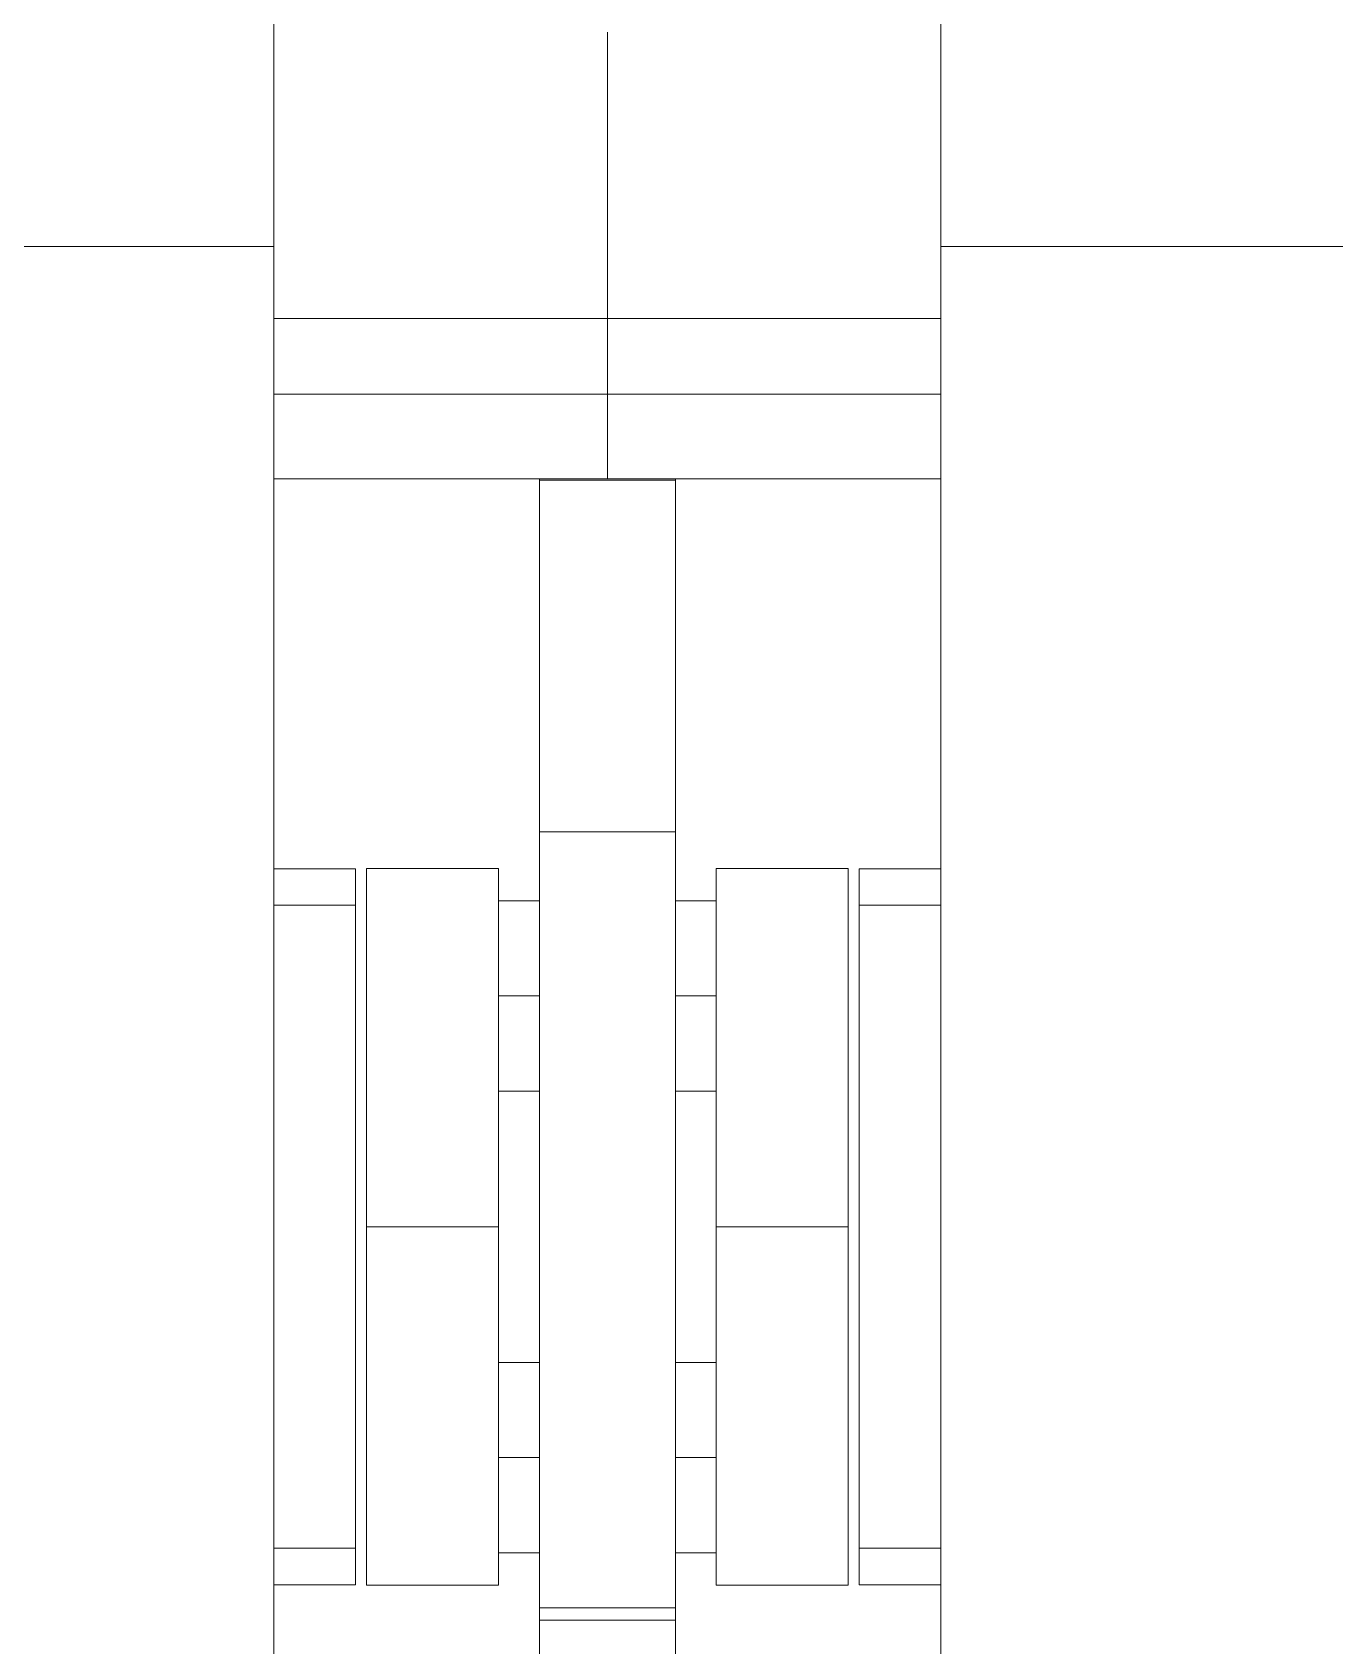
# Model space of a CAD drawing. Header units: millimetres. Extents: x -46169 to 237885, y -84465 to 18123.
# Drawn here: x 223648.2 to 223743.9, y -80606.1 to -80487.6 of the extents above; entities that cross this region are included whole.
import ezdxf

# ---------------------------------------------------------------- set-up
doc = ezdxf.new("R2010")
doc.units = ezdxf.units.MM
doc.header["$MEASUREMENT"] = 0
doc.linetypes.add('Wipeout_Contour', pattern=[1000, 0, -1000])
doc.layers.add('New_A-20-M_Floor_Slab', color=7, linetype='Continuous')
doc.layers.add('New_A-35-M_FFE_Fixed', color=7, linetype='Continuous')
doc.layers.add('New_A-35-M_FFE_Fixed_Pen_No__1', color=7, linetype='Continuous', lineweight=13)

# ---------------------------------------------------------------- blocks, each defined once
blk = doc.blocks.new('Section Elem_269_4', base_point=(208268.76, -84332.61))
at = {"color": 254, "linetype": 'Wipeout_Contour', "lineweight": 0, "ltscale": 3803939.449919388}
blk.add_wipeout([(223665.94, -80601.62), (223665.94, -80615.11), (223685.44, -80615.11), (223685.44, -80599.29), (223682.44, -80599.29), (223682.44, -80601.65), (223672.75, -80601.65), (223672.75, -80549.01), (223682.44, -80549.01), (223682.44, -80551.38), (223685.44, -80551.38), (223685.44, -80520.4), (223665.94, -80520.4), (223665.94, -80549.04), (223671.94, -80549.04), (223671.94, -80601.62)], dxfattribs=at).dxf.layer = 'New_A-20-M_Floor_Slab'
at = {"color": 254, "linetype": 'Wipeout_Contour', "lineweight": 0, "ltscale": 3804359.195875822}
blk.add_wipeout([(223695.44, -80520.4), (223695.44, -80551.38), (223698.44, -80551.38), (223698.44, -80549.01), (223708.12, -80549.01), (223708.12, -80601.65), (223698.44, -80601.65), (223698.44, -80599.29), (223695.44, -80599.29), (223695.44, -80615.11), (223714.94, -80615.11), (223714.94, -80601.62), (223708.94, -80601.62), (223708.94, -80549.04), (223714.94, -80549.04), (223714.94, -80520.4)], dxfattribs=at).dxf.layer = 'New_A-20-M_Floor_Slab'
at = {"color": 254, "linetype": 'Wipeout_Contour', "lineweight": 0, "ltscale": 951015.348554}
blk.add_wipeout([(223682.44, -80565.38), (223682.44, -80585.29), (223685.44, -80585.29), (223685.44, -80565.38)], dxfattribs=at).dxf.layer = 'New_A-20-M_Floor_Slab'
at = {"color": 254, "linetype": 'Wipeout_Contour', "lineweight": 0, "ltscale": 951064.271502}
blk.add_wipeout([(223695.44, -80565.38), (223695.44, -80585.29), (223698.44, -80585.29), (223698.44, -80565.38)], dxfattribs=at).dxf.layer = 'New_A-20-M_Floor_Slab'
blk = doc.blocks.new('Section Elem_283_4', base_point=(208268.76, -84332.61))
at = {"color": 254, "linetype": 'Wipeout_Contour', "lineweight": 0, "ltscale": 1424755.45269347}
blk.add_wipeout([(223665.94, -80346.96), (223164.94, -80346.96), (223164.94, -80503.33), (223194.94, -80503.33), (223635.94, -80503.33), (223665.94, -80503.33)], dxfattribs=at).dxf.layer = 'New_A-35-M_FFE_Fixed'
at = {"color": 254, "linetype": 'Wipeout_Contour', "lineweight": 0, "ltscale": 950969.014057}
blk.add_wipeout([(223685.44, -80525.7), (223695.44, -80525.7), (223695.44, -80520.48), (223685.44, -80520.48)], dxfattribs=at).dxf.layer = 'New_A-35-M_FFE_Fixed'
at = {"color": 254, "linetype": 'Wipeout_Contour', "lineweight": 0, "ltscale": 951006.62828}
blk.add_wipeout([(223685.44, -80553.51), (223695.44, -80553.51), (223695.44, -80548.19), (223685.44, -80548.19)], dxfattribs=at).dxf.layer = 'New_A-35-M_FFE_Fixed'
at = {"color": 254, "linetype": 'Wipeout_Contour', "lineweight": 0, "ltscale": 950925.426217}
blk.add_wipeout([(223665.94, -80551.72), (223671.94, -80551.72), (223671.94, -80549.56), (223665.94, -80549.56)], dxfattribs=at).dxf.layer = 'New_A-35-M_FFE_Fixed'
at = {"color": 254, "linetype": 'Wipeout_Contour', "lineweight": 0, "ltscale": 950957.158409}
blk.add_wipeout([(223672.75, -80551.02), (223682.44, -80551.02), (223682.44, -80549.01), (223672.75, -80549.01)], dxfattribs=at).dxf.layer = 'New_A-35-M_FFE_Fixed'
at = {"color": 254, "linetype": 'Wipeout_Contour', "lineweight": 0, "ltscale": 950984.649007}
blk.add_wipeout([(223682.44, -80565.26), (223672.75, -80565.26), (223672.75, -80575.33), (223682.44, -80575.33)], dxfattribs=at).dxf.layer = 'New_A-35-M_FFE_Fixed'
at = {"color": 254, "linetype": 'Wipeout_Contour', "lineweight": 0, "ltscale": 951066.647784}
blk.add_wipeout([(223685.44, -80591.39), (223685.44, -80598.86), (223695.44, -80598.86), (223695.44, -80591.39)], dxfattribs=at).dxf.layer = 'New_A-35-M_FFE_Fixed'
at = {"color": 254, "linetype": 'Wipeout_Contour', "lineweight": 0, "ltscale": 951025.802566}
blk.add_wipeout([(223682.44, -80599.65), (223672.75, -80599.65), (223672.75, -80601.65), (223682.44, -80601.65)], dxfattribs=at).dxf.layer = 'New_A-35-M_FFE_Fixed'
at = {"color": 254, "linetype": 'Wipeout_Contour', "lineweight": 0, "ltscale": 950994.193348}
blk.add_wipeout([(223671.94, -80601.11), (223665.94, -80601.11), (223665.94, -80601.62), (223671.94, -80601.62)], dxfattribs=at).dxf.layer = 'New_A-35-M_FFE_Fixed'
at = {"color": 254, "linetype": 'Wipeout_Contour', "lineweight": 0, "ltscale": 951078.375869}
blk.add_wipeout([(223685.44, -80604.23), (223695.44, -80604.23), (223695.44, -80603.32), (223685.44, -80603.32)], dxfattribs=at).dxf.layer = 'New_A-35-M_FFE_Fixed'
at = {"layer": 'New_A-35-M_FFE_Fixed_Pen_No__1', "linetype": 'Continuous'}
for p, q in [((223672.75, -80549.01), (223682.44, -80549.01)), ((223672.75, -80601.65), (223682.44, -80601.65))]:
    blk.add_line(p, q, dxfattribs=at)
at = {"color": 254, "linetype": 'Wipeout_Contour', "lineweight": 0, "ltscale": 950879.57977}
blk.add_wipeout([(223690.44, -80487.59), (223665.94, -80487.59), (223665.94, -80494.61), (223690.44, -80494.61)], dxfattribs=at).dxf.layer = 'New_A-35-M_FFE_Fixed'
at = {"color": 254, "linetype": 'Wipeout_Contour', "lineweight": 0, "ltscale": 1188706.595490996}
blk.add_wipeout([(223690.44, -80520.4), (223685.44, -80520.4), (223685.44, -80520.48), (223695.44, -80520.48), (223695.44, -80520.4)], dxfattribs=at).dxf.layer = 'New_A-35-M_FFE_Fixed'
at = {"color": 254, "linetype": 'Wipeout_Contour', "lineweight": 0, "ltscale": 950975.888994}
blk.add_wipeout([(223685.44, -80525.7), (223685.44, -80530.63), (223695.44, -80530.63), (223695.44, -80525.7)], dxfattribs=at).dxf.layer = 'New_A-35-M_FFE_Fixed'
at = {"color": 254, "linetype": 'Wipeout_Contour', "lineweight": 0, "ltscale": 950923.614096}
blk.add_wipeout([(223665.94, -80549.56), (223671.94, -80549.56), (223671.94, -80549.04), (223665.94, -80549.04)], dxfattribs=at).dxf.layer = 'New_A-35-M_FFE_Fixed'
at = {"color": 254, "linetype": 'Wipeout_Contour', "lineweight": 0, "ltscale": 950962.382349}
blk.add_wipeout([(223682.44, -80551.02), (223672.75, -80551.02), (223672.75, -80556.72), (223682.44, -80556.72)], dxfattribs=at).dxf.layer = 'New_A-35-M_FFE_Fixed'
at = {"color": 254, "linetype": 'Wipeout_Contour', "lineweight": 0, "ltscale": 951015.740942}
blk.add_wipeout([(223685.44, -80553.51), (223685.44, -80561.63), (223695.44, -80561.63), (223695.44, -80553.51)], dxfattribs=at).dxf.layer = 'New_A-35-M_FFE_Fixed'
at = {"color": 254, "linetype": 'Wipeout_Contour', "lineweight": 0, "ltscale": 951020.576055}
blk.add_wipeout([(223682.44, -80593.94), (223672.75, -80593.94), (223672.75, -80599.65), (223682.44, -80599.65)], dxfattribs=at).dxf.layer = 'New_A-35-M_FFE_Fixed'
at = {"color": 254, "linetype": 'Wipeout_Contour', "lineweight": 0, "ltscale": 950992.380235}
blk.add_wipeout([(223665.94, -80598.94), (223665.94, -80601.11), (223671.94, -80601.11), (223671.94, -80598.94)], dxfattribs=at).dxf.layer = 'New_A-35-M_FFE_Fixed'
at = {"color": 254, "linetype": 'Wipeout_Contour', "lineweight": 0, "ltscale": 951077.563462}
blk.add_wipeout([(223695.44, -80603.32), (223695.44, -80603.03), (223685.44, -80603.03), (223685.44, -80603.32)], dxfattribs=at).dxf.layer = 'New_A-35-M_FFE_Fixed'
at = {"color": 254, "linetype": 'Wipeout_Contour', "lineweight": 0, "ltscale": 951080.410599}
blk.add_wipeout([(223685.44, -80604.45), (223685.44, -80606.1), (223695.44, -80606.1), (223695.44, -80604.45)], dxfattribs=at).dxf.layer = 'New_A-35-M_FFE_Fixed'
at = {"layer": 'New_A-35-M_FFE_Fixed_Pen_No__1', "linetype": 'Continuous'}
for p, q in [((223671.94, -80549.56), (223671.94, -80549.04)), ((223672.75, -80551.02), (223672.75, -80549.01)), ((223672.75, -80601.65), (223672.75, -80599.65)), ((223671.94, -80601.62), (223671.94, -80601.11))]:
    blk.add_line(p, q, dxfattribs=at)
at = {"color": 254, "linetype": 'Wipeout_Contour', "lineweight": 0, "ltscale": 950889.083919}
blk.add_wipeout([(223690.44, -80494.61), (223665.94, -80494.61), (223665.94, -80501.63), (223690.44, -80501.63)], dxfattribs=at).dxf.layer = 'New_A-35-M_FFE_Fixed'
at = {"color": 254, "linetype": 'Wipeout_Contour', "lineweight": 0, "ltscale": 950982.251849}
blk.add_wipeout([(223685.44, -80535.1), (223695.44, -80535.1), (223695.44, -80530.63), (223685.44, -80530.63)], dxfattribs=at).dxf.layer = 'New_A-35-M_FFE_Fixed'
at = {"color": 254, "linetype": 'Wipeout_Contour', "lineweight": 0, "ltscale": 950958.902889}
blk.add_wipeout([(223671.94, -80551.72), (223665.94, -80551.72), (223665.94, -80598.94), (223671.94, -80598.94)], dxfattribs=at).dxf.layer = 'New_A-35-M_FFE_Fixed'
at = {"color": 254, "linetype": 'Wipeout_Contour', "lineweight": 0, "ltscale": 950983.238534}
blk.add_wipeout([(223682.44, -80551.38), (223682.44, -80551.91), (223685.44, -80551.91), (223685.44, -80551.38)], dxfattribs=at).dxf.layer = 'New_A-35-M_FFE_Fixed'
at = {"color": 254, "linetype": 'Wipeout_Contour', "lineweight": 0, "ltscale": 950972.035485}
blk.add_wipeout([(223672.75, -80556.72), (223672.75, -80565.26), (223682.44, -80565.26), (223682.44, -80556.72)], dxfattribs=at).dxf.layer = 'New_A-35-M_FFE_Fixed'
at = {"color": 254, "linetype": 'Wipeout_Contour', "lineweight": 0, "ltscale": 951027.93364}
blk.add_wipeout([(223685.44, -80571.51), (223695.44, -80571.51), (223695.44, -80561.63), (223685.44, -80561.63)], dxfattribs=at).dxf.layer = 'New_A-35-M_FFE_Fixed'
at = {"color": 254, "linetype": 'Wipeout_Contour', "lineweight": 0, "ltscale": 951010.919276}
blk.add_wipeout([(223672.75, -80585.4), (223672.75, -80593.94), (223682.44, -80593.94), (223682.44, -80585.4)], dxfattribs=at).dxf.layer = 'New_A-35-M_FFE_Fixed'
at = {"color": 254, "linetype": 'Wipeout_Contour', "lineweight": 0, "ltscale": 951047.465303}
blk.add_wipeout([(223682.44, -80598.75), (223682.44, -80599.29), (223685.44, -80599.29), (223685.44, -80598.75)], dxfattribs=at).dxf.layer = 'New_A-35-M_FFE_Fixed'
at = {"layer": 'New_A-35-M_FFE_Fixed_Pen_No__1', "linetype": 'Continuous'}
for p, q in [((223671.94, -80551.72), (223671.94, -80549.56)), ((223682.44, -80551.02), (223682.44, -80549.01)), ((223672.75, -80556.72), (223672.75, -80551.02)), ((223671.94, -80598.94), (223671.94, -80551.72)), ((223672.75, -80565.26), (223672.75, -80556.72)), ((223672.75, -80599.65), (223672.75, -80593.94)), ((223671.94, -80601.11), (223671.94, -80598.94)), ((223682.44, -80601.65), (223682.44, -80599.65))]:
    blk.add_line(p, q, dxfattribs=at)
at = {"color": 254, "linetype": 'Wipeout_Contour', "lineweight": 0, "ltscale": 950891.199394}
blk.add_wipeout([(223665.94, -80503.33), (223635.94, -80503.33), (223635.94, -80647.33), (223665.94, -80647.33)], dxfattribs=at).dxf.layer = 'New_A-35-M_FFE_Fixed'
at = {"color": 254, "linetype": 'Wipeout_Contour', "lineweight": 0, "ltscale": 950987.899174}
blk.add_wipeout([(223685.44, -80535.1), (223685.44, -80538.96), (223695.44, -80538.96), (223695.44, -80535.1)], dxfattribs=at).dxf.layer = 'New_A-35-M_FFE_Fixed'
at = {"color": 254, "linetype": 'Wipeout_Contour', "lineweight": 0, "ltscale": 950984.627856}
blk.add_wipeout([(223682.44, -80553.43), (223685.44, -80553.43), (223685.44, -80551.91), (223682.44, -80551.91)], dxfattribs=at).dxf.layer = 'New_A-35-M_FFE_Fixed'
at = {"color": 254, "linetype": 'Wipeout_Contour', "lineweight": 0, "ltscale": 1188743.176317013}
blk.add_wipeout([(223682.44, -80561.05), (223685.44, -80561.05), (223685.44, -80558.66), (223685.44, -80558.38), (223682.44, -80558.38)], dxfattribs=at).dxf.layer = 'New_A-35-M_FFE_Fixed'
at = {"color": 254, "linetype": 'Wipeout_Contour', "lineweight": 0, "ltscale": 951001.491335}
blk.add_wipeout([(223682.44, -80564.84), (223682.44, -80565.38), (223685.44, -80565.38), (223685.44, -80564.84)], dxfattribs=at).dxf.layer = 'New_A-35-M_FFE_Fixed'
at = {"color": 254, "linetype": 'Wipeout_Contour', "lineweight": 0, "ltscale": 951041.647018}
blk.add_wipeout([(223685.44, -80581.87), (223695.44, -80581.87), (223695.44, -80571.51), (223685.44, -80571.51)], dxfattribs=at).dxf.layer = 'New_A-35-M_FFE_Fixed'
at = {"color": 254, "linetype": 'Wipeout_Contour', "lineweight": 0, "ltscale": 950998.303178}
blk.add_wipeout([(223682.44, -80575.33), (223672.75, -80575.33), (223672.75, -80585.4), (223682.44, -80585.4)], dxfattribs=at).dxf.layer = 'New_A-35-M_FFE_Fixed'
at = {"color": 254, "linetype": 'Wipeout_Contour', "lineweight": 0, "ltscale": 1188800.547500243}
blk.add_wipeout([(223685.44, -80592.29), (223682.44, -80592.29), (223682.44, -80594.97), (223685.44, -80594.97), (223685.44, -80592.38)], dxfattribs=at).dxf.layer = 'New_A-35-M_FFE_Fixed'
at = {"color": 254, "linetype": 'Wipeout_Contour', "lineweight": 0, "ltscale": 951046.075284}
blk.add_wipeout([(223682.44, -80597.24), (223682.44, -80598.75), (223685.44, -80598.75), (223685.44, -80597.24)], dxfattribs=at).dxf.layer = 'New_A-35-M_FFE_Fixed'
at = {"layer": 'New_A-35-M_FFE_Fixed_Pen_No__1', "linetype": 'Continuous'}
for p, q in [((223665.94, -80549.04), (223671.94, -80549.04)), ((223665.94, -80551.72), (223671.94, -80551.72)), ((223682.44, -80551.38), (223685.44, -80551.38)), ((223672.75, -80575.33), (223672.75, -80565.26)), ((223672.75, -80575.33), (223682.44, -80575.33)), ((223672.75, -80585.4), (223672.75, -80575.33)), ((223672.75, -80593.94), (223672.75, -80585.4)), ((223665.94, -80598.94), (223671.94, -80598.94)), ((223682.44, -80599.29), (223685.44, -80599.29)), ((223665.94, -80601.62), (223671.94, -80601.62))]:
    blk.add_line(p, q, dxfattribs=at)
at = {"color": 254, "linetype": 'Wipeout_Contour', "lineweight": 0, "ltscale": 1188611.458274877}
blk.add_wipeout([(223665.94, -80508.61), (223690.44, -80508.61), (223690.44, -80501.63), (223665.94, -80501.63), (223665.94, -80503.33)], dxfattribs=at).dxf.layer = 'New_A-35-M_FFE_Fixed'
at = {"color": 254, "linetype": 'Wipeout_Contour', "lineweight": 0, "ltscale": 950906.521975}
blk.add_wipeout([(223665.94, -80511.45), (223690.44, -80511.45), (223690.44, -80510.54), (223665.94, -80510.54)], dxfattribs=at).dxf.layer = 'New_A-35-M_FFE_Fixed'
at = {"color": 254, "linetype": 'Wipeout_Contour', "lineweight": 0, "ltscale": 950915.050996}
blk.add_wipeout([(223690.44, -80514.18), (223665.94, -80514.18), (223665.94, -80520.4), (223690.44, -80520.4)], dxfattribs=at).dxf.layer = 'New_A-35-M_FFE_Fixed'
at = {"color": 254, "linetype": 'Wipeout_Contour', "lineweight": 0, "ltscale": 950992.650371}
blk.add_wipeout([(223695.44, -80538.96), (223685.44, -80538.96), (223685.44, -80542.11), (223695.44, -80542.11)], dxfattribs=at).dxf.layer = 'New_A-35-M_FFE_Fixed'
at = {"color": 254, "linetype": 'Wipeout_Contour', "lineweight": 0, "ltscale": 1188734.423845714}
blk.add_wipeout([(223682.44, -80555.7), (223685.44, -80555.7), (223685.44, -80553.51), (223685.44, -80553.43), (223682.44, -80553.43)], dxfattribs=at).dxf.layer = 'New_A-35-M_FFE_Fixed'
at = {"color": 254, "linetype": 'Wipeout_Contour', "lineweight": 0, "ltscale": 951000.101834}
blk.add_wipeout([(223682.44, -80563.33), (223682.44, -80564.84), (223685.44, -80564.84), (223685.44, -80563.33)], dxfattribs=at).dxf.layer = 'New_A-35-M_FFE_Fixed'
at = {"color": 254, "linetype": 'Wipeout_Contour', "lineweight": 0, "ltscale": 951055.126728}
blk.add_wipeout([(223695.44, -80591.39), (223695.44, -80581.87), (223685.44, -80581.87), (223685.44, -80591.39)], dxfattribs=at).dxf.layer = 'New_A-35-M_FFE_Fixed'
at = {"color": 254, "linetype": 'Wipeout_Contour', "lineweight": 0, "ltscale": 951043.5069}
blk.add_wipeout([(223682.44, -80594.97), (223682.44, -80597.24), (223685.44, -80597.24), (223685.44, -80594.97)], dxfattribs=at).dxf.layer = 'New_A-35-M_FFE_Fixed'
at = {"layer": 'New_A-35-M_FFE_Fixed_Pen_No__1', "linetype": 'Continuous'}
for p, q in [((223665.94, -80503.33), (223665.94, -80346.96)), ((223635.94, -80503.33), (223665.94, -80503.33)), ((223665.94, -80520.4), (223690.44, -80520.4)), ((223682.44, -80575.33), (223682.44, -80565.26)), ((223682.44, -80565.38), (223685.44, -80565.38)), ((223682.44, -80599.65), (223682.44, -80593.94))]:
    blk.add_line(p, q, dxfattribs=at)
at = {"color": 254, "linetype": 'Wipeout_Contour', "lineweight": 0, "ltscale": 950903.954814}
blk.add_wipeout([(223665.94, -80509.58), (223690.44, -80509.58), (223690.44, -80508.61), (223665.94, -80508.61)], dxfattribs=at).dxf.layer = 'New_A-35-M_FFE_Fixed'
at = {"color": 254, "linetype": 'Wipeout_Contour', "lineweight": 0, "ltscale": 950910.682592}
blk.add_wipeout([(223665.94, -80514.18), (223690.44, -80514.18), (223690.44, -80513.95), (223665.94, -80513.95)], dxfattribs=at).dxf.layer = 'New_A-35-M_FFE_Fixed'
at = {"color": 254, "linetype": 'Wipeout_Contour', "lineweight": 0, "ltscale": 950995.999502}
blk.add_wipeout([(223695.44, -80543.91), (223695.44, -80542.11), (223685.44, -80542.11), (223685.44, -80543.91)], dxfattribs=at).dxf.layer = 'New_A-35-M_FFE_Fixed'
at = {"color": 254, "linetype": 'Wipeout_Contour', "lineweight": 0, "ltscale": 950990.549272}
blk.add_wipeout([(223682.44, -80555.7), (223682.44, -80558.38), (223685.44, -80558.38), (223685.44, -80555.7)], dxfattribs=at).dxf.layer = 'New_A-35-M_FFE_Fixed'
at = {"color": 254, "linetype": 'Wipeout_Contour', "lineweight": 0, "ltscale": 1188747.587651942}
blk.add_wipeout([(223682.44, -80561.05), (223682.44, -80563.33), (223685.44, -80563.33), (223685.44, -80561.63), (223685.44, -80561.05)], dxfattribs=at).dxf.layer = 'New_A-35-M_FFE_Fixed'
at = {"color": 254, "linetype": 'Wipeout_Contour', "lineweight": 0, "ltscale": 951029.205697}
blk.add_wipeout([(223682.44, -80585.29), (223682.44, -80585.82), (223685.44, -80585.82), (223685.44, -80585.29)], dxfattribs=at).dxf.layer = 'New_A-35-M_FFE_Fixed'
at = {"layer": 'New_A-35-M_FFE_Fixed_Pen_No__1', "linetype": 'Continuous'}
for p, q in [((223665.94, -80508.61), (223690.44, -80508.61)), ((223682.44, -80556.72), (223682.44, -80551.02)), ((223682.44, -80565.26), (223682.44, -80556.72)), ((223682.44, -80558.38), (223685.44, -80558.38))]:
    blk.add_line(p, q, dxfattribs=at)
at = {"color": 254, "linetype": 'Wipeout_Contour', "lineweight": 0, "ltscale": 950905.259698}
blk.add_wipeout([(223665.94, -80510.54), (223690.44, -80510.54), (223690.44, -80509.58), (223665.94, -80509.58)], dxfattribs=at).dxf.layer = 'New_A-35-M_FFE_Fixed'
at = {"color": 254, "linetype": 'Wipeout_Contour', "lineweight": 0, "ltscale": 950909.596362}
blk.add_wipeout([(223665.94, -80513.55), (223690.44, -80513.55), (223690.44, -80512.98), (223665.94, -80512.98)], dxfattribs=at).dxf.layer = 'New_A-35-M_FFE_Fixed'
at = {"color": 254, "linetype": 'Wipeout_Contour', "lineweight": 0, "ltscale": 950998.890063}
blk.add_wipeout([(223685.44, -80545.85), (223695.44, -80545.85), (223695.44, -80544.43), (223685.44, -80544.43)], dxfattribs=at).dxf.layer = 'New_A-35-M_FFE_Fixed'
at = {"color": 254, "linetype": 'Wipeout_Contour', "lineweight": 0, "ltscale": 951030.595537}
blk.add_wipeout([(223682.44, -80587.34), (223685.44, -80587.34), (223685.44, -80585.82), (223682.44, -80585.82)], dxfattribs=at).dxf.layer = 'New_A-35-M_FFE_Fixed'
at = {"layer": 'New_A-35-M_FFE_Fixed_Pen_No__1', "linetype": 'Continuous'}
for p, q in [((223682.44, -80585.4), (223682.44, -80575.33)), ((223682.44, -80585.29), (223685.44, -80585.29))]:
    blk.add_line(p, q, dxfattribs=at)
at = {"color": 254, "linetype": 'Wipeout_Contour', "lineweight": 0, "ltscale": 950908.731921}
blk.add_wipeout([(223665.94, -80512.98), (223690.44, -80512.98), (223690.44, -80512.27), (223665.94, -80512.27)], dxfattribs=at).dxf.layer = 'New_A-35-M_FFE_Fixed'
at = {"color": 254, "linetype": 'Wipeout_Contour', "lineweight": 0, "ltscale": 951000.178968}
blk.add_wipeout([(223685.44, -80545.85), (223685.44, -80546.33), (223695.44, -80546.33), (223695.44, -80545.85)], dxfattribs=at).dxf.layer = 'New_A-35-M_FFE_Fixed'
at = {"color": 254, "linetype": 'Wipeout_Contour', "lineweight": 0, "ltscale": 951033.163664}
blk.add_wipeout([(223682.44, -80589.61), (223685.44, -80589.61), (223685.44, -80587.34), (223682.44, -80587.34)], dxfattribs=at).dxf.layer = 'New_A-35-M_FFE_Fixed'
at = {"color": 254, "linetype": 'Wipeout_Contour', "lineweight": 0, "ltscale": 950907.694099}
blk.add_wipeout([(223665.94, -80512.27), (223690.44, -80512.27), (223690.44, -80511.45), (223665.94, -80511.45)], dxfattribs=at).dxf.layer = 'New_A-35-M_FFE_Fixed'
at = {"color": 254, "linetype": 'Wipeout_Contour', "lineweight": 0, "ltscale": 950910.254854}
blk.add_wipeout([(223665.94, -80513.95), (223690.44, -80513.95), (223690.44, -80513.55), (223665.94, -80513.55)], dxfattribs=at).dxf.layer = 'New_A-35-M_FFE_Fixed'
at = {"color": 254, "linetype": 'Wipeout_Contour', "lineweight": 0, "ltscale": 951000.65489}
blk.add_wipeout([(223695.44, -80546.55), (223695.44, -80546.33), (223685.44, -80546.33), (223685.44, -80546.55)], dxfattribs=at).dxf.layer = 'New_A-35-M_FFE_Fixed'
at = {"color": 254, "linetype": 'Wipeout_Contour', "lineweight": 0, "ltscale": 1188796.796941396}
blk.add_wipeout([(223685.44, -80589.61), (223682.44, -80589.61), (223682.44, -80592.29), (223685.44, -80592.29), (223685.44, -80591.39)], dxfattribs=at).dxf.layer = 'New_A-35-M_FFE_Fixed'
at = {"layer": 'New_A-35-M_FFE_Fixed_Pen_No__1', "linetype": 'Continuous'}
for p, q in [((223665.94, -80647.33), (223665.94, -80503.33)), ((223665.94, -80514.18), (223690.44, -80514.18)), ((223682.44, -80593.94), (223682.44, -80585.4)), ((223682.44, -80592.29), (223685.44, -80592.29))]:
    blk.add_line(p, q, dxfattribs=at)
blk = doc.blocks.new('Section Elem_285_4', base_point=(208268.76, -84332.61))
at = {"layer": 'New_A-35-M_FFE_Fixed_Pen_No__1', "linetype": 'Continuous'}
for p, q in [((223685.44, -80520.48), (223685.44, -80520.4)), ((223685.44, -80525.7), (223685.44, -80520.48)), ((223685.44, -80530.63), (223685.44, -80525.7)), ((223695.44, -80530.63), (223695.44, -80525.7)), ((223685.44, -80535.1), (223685.44, -80530.63)), ((223695.44, -80535.1), (223695.44, -80530.63)), ((223685.44, -80538.96), (223685.44, -80535.1)), ((223695.44, -80538.96), (223695.44, -80535.1)), ((223685.44, -80542.11), (223685.44, -80538.96)), ((223695.44, -80542.11), (223695.44, -80538.96)), ((223685.44, -80561.63), (223685.44, -80553.51)), ((223685.44, -80571.51), (223685.44, -80561.63)), ((223685.44, -80581.87), (223685.44, -80571.51)), ((223695.44, -80581.87), (223695.44, -80571.51)), ((223685.44, -80591.39), (223685.44, -80581.87)), ((223685.44, -80607.94), (223685.44, -80606.1)), ((223695.44, -80607.94), (223695.44, -80606.1))]:
    blk.add_line(p, q, dxfattribs=at)
at = {"color": 254, "linetype": 'Wipeout_Contour', "lineweight": 0, "ltscale": 951871.694022}
blk.add_wipeout([(223714.94, -80346.96), (223714.94, -80503.33), (224215.94, -80503.33), (224215.94, -80346.96)], dxfattribs=at).dxf.layer = 'New_A-35-M_FFE_Fixed'
at = {"color": 254, "linetype": 'Wipeout_Contour', "lineweight": 0, "ltscale": 950997.572241}
blk.add_wipeout([(223695.44, -80544.43), (223695.44, -80543.91), (223685.44, -80543.91), (223685.44, -80544.43)], dxfattribs=at).dxf.layer = 'New_A-35-M_FFE_Fixed'
at = {"color": 254, "linetype": 'Wipeout_Contour', "lineweight": 0, "ltscale": 951001.912171}
blk.add_wipeout([(223685.44, -80546.55), (223685.44, -80548.19), (223695.44, -80548.19), (223695.44, -80546.55)], dxfattribs=at).dxf.layer = 'New_A-35-M_FFE_Fixed'
at = {"color": 254, "linetype": 'Wipeout_Contour', "lineweight": 0, "ltscale": 951053.829391}
blk.add_wipeout([(223698.44, -80549.01), (223698.44, -80551.02), (223708.12, -80551.02), (223708.12, -80549.01)], dxfattribs=at).dxf.layer = 'New_A-35-M_FFE_Fixed'
at = {"color": 254, "linetype": 'Wipeout_Contour', "lineweight": 0, "ltscale": 951087.254003}
blk.add_wipeout([(223708.94, -80549.56), (223708.94, -80551.72), (223714.94, -80551.72), (223714.94, -80549.56)], dxfattribs=at).dxf.layer = 'New_A-35-M_FFE_Fixed'
at = {"color": 254, "linetype": 'Wipeout_Contour', "lineweight": 0, "ltscale": 951081.317194}
blk.add_wipeout([(223698.44, -80565.26), (223698.44, -80575.33), (223708.12, -80575.33), (223708.12, -80565.26)], dxfattribs=at).dxf.layer = 'New_A-35-M_FFE_Fixed'
at = {"color": 254, "linetype": 'Wipeout_Contour', "lineweight": 0, "ltscale": 951074.54032}
blk.add_wipeout([(223695.44, -80603.03), (223695.44, -80598.86), (223685.44, -80598.86), (223685.44, -80603.03)], dxfattribs=at).dxf.layer = 'New_A-35-M_FFE_Fixed'
at = {"color": 254, "linetype": 'Wipeout_Contour', "lineweight": 0, "ltscale": 951122.466571}
blk.add_wipeout([(223708.12, -80599.65), (223698.44, -80599.65), (223698.44, -80601.65), (223708.12, -80601.65)], dxfattribs=at).dxf.layer = 'New_A-35-M_FFE_Fixed'
at = {"color": 254, "linetype": 'Wipeout_Contour', "lineweight": 0, "ltscale": 951156.009433}
blk.add_wipeout([(223714.94, -80601.11), (223708.94, -80601.11), (223708.94, -80601.62), (223714.94, -80601.62)], dxfattribs=at).dxf.layer = 'New_A-35-M_FFE_Fixed'
at = {"color": 254, "linetype": 'Wipeout_Contour', "lineweight": 0, "ltscale": 951079.141438}
blk.add_wipeout([(223695.44, -80604.45), (223695.44, -80604.23), (223685.44, -80604.23), (223685.44, -80604.45)], dxfattribs=at).dxf.layer = 'New_A-35-M_FFE_Fixed'
at = {"layer": 'New_A-35-M_FFE_Fixed_Pen_No__1', "linetype": 'Continuous'}
for p, q in [((223685.44, -80544.43), (223685.44, -80542.11)), ((223695.44, -80544.43), (223695.44, -80542.11)), ((223685.44, -80545.85), (223685.44, -80544.43)), ((223695.44, -80545.85), (223695.44, -80544.43)), ((223685.44, -80546.33), (223685.44, -80545.85)), ((223695.44, -80546.33), (223685.44, -80546.33)), ((223685.44, -80548.19), (223685.44, -80546.33)), ((223695.44, -80546.33), (223695.44, -80545.85)), ((223695.44, -80548.19), (223695.44, -80546.33)), ((223685.44, -80553.51), (223685.44, -80548.19)), ((223708.12, -80549.01), (223698.44, -80549.01)), ((223685.44, -80598.86), (223685.44, -80591.39)), ((223685.44, -80603.32), (223685.44, -80598.86)), ((223708.12, -80601.65), (223698.44, -80601.65)), ((223695.44, -80603.32), (223685.44, -80603.32)), ((223685.44, -80604.23), (223685.44, -80603.32)), ((223695.44, -80604.23), (223695.44, -80603.32)), ((223695.44, -80604.23), (223685.44, -80604.23)), ((223685.44, -80606.1), (223685.44, -80604.23)), ((223695.44, -80606.1), (223695.44, -80604.23))]:
    blk.add_line(p, q, dxfattribs=at)
at = {"color": 254, "linetype": 'Wipeout_Contour', "lineweight": 0, "ltscale": 950971.791894}
blk.add_wipeout([(223714.94, -80487.59), (223690.44, -80487.59), (223690.44, -80494.61), (223714.94, -80494.61)], dxfattribs=at).dxf.layer = 'New_A-35-M_FFE_Fixed'
at = {"color": 254, "linetype": 'Wipeout_Contour', "lineweight": 0, "ltscale": 951085.44219}
blk.add_wipeout([(223708.94, -80549.56), (223714.94, -80549.56), (223714.94, -80549.04), (223708.94, -80549.04)], dxfattribs=at).dxf.layer = 'New_A-35-M_FFE_Fixed'
at = {"color": 254, "linetype": 'Wipeout_Contour', "lineweight": 0, "ltscale": 951059.052799}
blk.add_wipeout([(223698.44, -80551.02), (223698.44, -80556.72), (223708.12, -80556.72), (223708.12, -80551.02)], dxfattribs=at).dxf.layer = 'New_A-35-M_FFE_Fixed'
at = {"color": 254, "linetype": 'Wipeout_Contour', "lineweight": 0, "ltscale": 951117.240591}
blk.add_wipeout([(223698.44, -80593.94), (223698.44, -80599.65), (223708.12, -80599.65), (223708.12, -80593.94)], dxfattribs=at).dxf.layer = 'New_A-35-M_FFE_Fixed'
at = {"color": 254, "linetype": 'Wipeout_Contour', "lineweight": 0, "ltscale": 951154.196629}
blk.add_wipeout([(223714.94, -80598.94), (223708.94, -80598.94), (223708.94, -80601.11), (223714.94, -80601.11)], dxfattribs=at).dxf.layer = 'New_A-35-M_FFE_Fixed'
at = {"layer": 'New_A-35-M_FFE_Fixed_Pen_No__1', "linetype": 'Continuous'}
for p, q in [((223708.12, -80551.02), (223708.12, -80549.01)), ((223708.94, -80549.56), (223708.94, -80549.04)), ((223708.12, -80601.65), (223708.12, -80599.65)), ((223708.94, -80601.62), (223708.94, -80601.11))]:
    blk.add_line(p, q, dxfattribs=at)
at = {"color": 254, "linetype": 'Wipeout_Contour', "lineweight": 0, "ltscale": 950981.29512}
blk.add_wipeout([(223690.44, -80494.61), (223690.44, -80501.63), (223714.94, -80501.63), (223714.94, -80494.61)], dxfattribs=at).dxf.layer = 'New_A-35-M_FFE_Fixed'
at = {"color": 254, "linetype": 'Wipeout_Contour', "lineweight": 0, "ltscale": 951032.163191}
blk.add_wipeout([(223695.44, -80551.91), (223698.44, -80551.91), (223698.44, -80551.38), (223695.44, -80551.38)], dxfattribs=at).dxf.layer = 'New_A-35-M_FFE_Fixed'
at = {"color": 254, "linetype": 'Wipeout_Contour', "lineweight": 0, "ltscale": 951120.724978}
blk.add_wipeout([(223708.94, -80551.72), (223708.94, -80598.94), (223714.94, -80598.94), (223714.94, -80551.72)], dxfattribs=at).dxf.layer = 'New_A-35-M_FFE_Fixed'
at = {"color": 254, "linetype": 'Wipeout_Contour', "lineweight": 0, "ltscale": 951068.704954}
blk.add_wipeout([(223698.44, -80556.72), (223698.44, -80565.26), (223708.12, -80565.26), (223708.12, -80556.72)], dxfattribs=at).dxf.layer = 'New_A-35-M_FFE_Fixed'
at = {"color": 254, "linetype": 'Wipeout_Contour', "lineweight": 0, "ltscale": 951107.584794}
blk.add_wipeout([(223708.12, -80585.4), (223698.44, -80585.4), (223698.44, -80593.94), (223708.12, -80593.94)], dxfattribs=at).dxf.layer = 'New_A-35-M_FFE_Fixed'
at = {"color": 254, "linetype": 'Wipeout_Contour', "lineweight": 0, "ltscale": 951096.386697}
blk.add_wipeout([(223695.44, -80598.75), (223695.44, -80599.29), (223698.44, -80599.29), (223698.44, -80598.75)], dxfattribs=at).dxf.layer = 'New_A-35-M_FFE_Fixed'
at = {"layer": 'New_A-35-M_FFE_Fixed_Pen_No__1', "linetype": 'Continuous'}
for p, q in [((223690.44, -80494.61), (223690.44, -80487.59)), ((223698.44, -80551.02), (223698.44, -80549.01)), ((223708.94, -80551.72), (223708.94, -80549.56)), ((223708.12, -80556.72), (223708.12, -80551.02)), ((223708.94, -80598.94), (223708.94, -80551.72)), ((223708.12, -80565.26), (223708.12, -80556.72)), ((223708.12, -80599.65), (223708.12, -80593.94)), ((223698.44, -80601.65), (223698.44, -80599.65)), ((223708.94, -80601.11), (223708.94, -80598.94))]:
    blk.add_line(p, q, dxfattribs=at)
at = {"color": 254, "linetype": 'Wipeout_Contour', "lineweight": 0, "ltscale": 951188.500231}
blk.add_wipeout([(223714.94, -80503.33), (223714.94, -80647.33), (223744.94, -80647.33), (223744.94, -80503.33)], dxfattribs=at).dxf.layer = 'New_A-35-M_FFE_Fixed'
at = {"color": 254, "linetype": 'Wipeout_Contour', "lineweight": 0, "ltscale": 951033.552442}
blk.add_wipeout([(223698.44, -80551.91), (223695.44, -80551.91), (223695.44, -80553.43), (223698.44, -80553.43)], dxfattribs=at).dxf.layer = 'New_A-35-M_FFE_Fixed'
at = {"color": 254, "linetype": 'Wipeout_Contour', "lineweight": 0, "ltscale": 951043.104074}
blk.add_wipeout([(223695.44, -80561.05), (223698.44, -80561.05), (223698.44, -80558.38), (223695.44, -80558.38)], dxfattribs=at).dxf.layer = 'New_A-35-M_FFE_Fixed'
at = {"color": 254, "linetype": 'Wipeout_Contour', "lineweight": 0, "ltscale": 1188814.105909453}
blk.add_wipeout([(223695.44, -80565.38), (223698.44, -80565.38), (223698.44, -80565.26), (223698.44, -80564.84), (223695.44, -80564.84)], dxfattribs=at).dxf.layer = 'New_A-35-M_FFE_Fixed'
at = {"color": 254, "linetype": 'Wipeout_Contour', "lineweight": 0, "ltscale": 951094.969978}
blk.add_wipeout([(223698.44, -80575.33), (223698.44, -80585.4), (223708.12, -80585.4), (223708.12, -80575.33)], dxfattribs=at).dxf.layer = 'New_A-35-M_FFE_Fixed'
at = {"color": 254, "linetype": 'Wipeout_Contour', "lineweight": 0, "ltscale": 1188862.428988631}
blk.add_wipeout([(223698.44, -80592.29), (223695.44, -80592.29), (223695.44, -80594.97), (223698.44, -80594.97), (223698.44, -80593.94)], dxfattribs=at).dxf.layer = 'New_A-35-M_FFE_Fixed'
at = {"color": 254, "linetype": 'Wipeout_Contour', "lineweight": 0, "ltscale": 951094.996708}
blk.add_wipeout([(223695.44, -80597.24), (223695.44, -80598.75), (223698.44, -80598.75), (223698.44, -80597.24)], dxfattribs=at).dxf.layer = 'New_A-35-M_FFE_Fixed'
at = {"layer": 'New_A-35-M_FFE_Fixed_Pen_No__1', "linetype": 'Continuous'}
for p, q in [((223714.94, -80549.04), (223708.94, -80549.04)), ((223698.44, -80551.38), (223695.44, -80551.38)), ((223714.94, -80551.72), (223708.94, -80551.72)), ((223708.12, -80575.33), (223708.12, -80565.26)), ((223708.12, -80575.33), (223698.44, -80575.33)), ((223708.12, -80585.4), (223708.12, -80575.33)), ((223708.12, -80593.94), (223708.12, -80585.4)), ((223695.44, -80603.32), (223695.44, -80598.86)), ((223698.44, -80599.29), (223695.44, -80599.29)), ((223714.94, -80598.94), (223708.94, -80598.94)), ((223714.94, -80601.62), (223708.94, -80601.62))]:
    blk.add_line(p, q, dxfattribs=at)
at = {"color": 254, "linetype": 'Wipeout_Contour', "lineweight": 0, "ltscale": 1188748.832854365}
blk.add_wipeout([(223690.44, -80501.63), (223690.44, -80508.61), (223714.94, -80508.61), (223714.94, -80503.33), (223714.94, -80501.63)], dxfattribs=at).dxf.layer = 'New_A-35-M_FFE_Fixed'
at = {"color": 254, "linetype": 'Wipeout_Contour', "lineweight": 0, "ltscale": 950998.731498}
blk.add_wipeout([(223690.44, -80510.54), (223690.44, -80511.45), (223714.94, -80511.45), (223714.94, -80510.54)], dxfattribs=at).dxf.layer = 'New_A-35-M_FFE_Fixed'
at = {"color": 254, "linetype": 'Wipeout_Contour', "lineweight": 0, "ltscale": 951007.259696}
blk.add_wipeout([(223714.94, -80514.18), (223690.44, -80514.18), (223690.44, -80520.4), (223714.94, -80520.4)], dxfattribs=at).dxf.layer = 'New_A-35-M_FFE_Fixed'
at = {"color": 254, "linetype": 'Wipeout_Contour', "lineweight": 0, "ltscale": 951036.119479}
blk.add_wipeout([(223695.44, -80555.7), (223698.44, -80555.7), (223698.44, -80553.43), (223695.44, -80553.43)], dxfattribs=at).dxf.layer = 'New_A-35-M_FFE_Fixed'
at = {"color": 254, "linetype": 'Wipeout_Contour', "lineweight": 0, "ltscale": 1188811.943786079}
blk.add_wipeout([(223695.44, -80563.33), (223695.44, -80564.84), (223698.44, -80564.84), (223698.44, -80563.59), (223698.44, -80563.33)], dxfattribs=at).dxf.layer = 'New_A-35-M_FFE_Fixed'
at = {"color": 254, "linetype": 'Wipeout_Contour', "lineweight": 0, "ltscale": 951078.127989}
blk.add_wipeout([(223695.44, -80585.29), (223695.44, -80585.82), (223698.44, -80585.82), (223698.44, -80585.29)], dxfattribs=at).dxf.layer = 'New_A-35-M_FFE_Fixed'
at = {"color": 254, "linetype": 'Wipeout_Contour', "lineweight": 0, "ltscale": 951092.428457}
blk.add_wipeout([(223698.44, -80594.97), (223695.44, -80594.97), (223695.44, -80597.24), (223698.44, -80597.24)], dxfattribs=at).dxf.layer = 'New_A-35-M_FFE_Fixed'
at = {"layer": 'New_A-35-M_FFE_Fixed_Pen_No__1', "linetype": 'Continuous'}
for p, q in [((223714.94, -80503.33), (223714.94, -80346.96)), ((223690.44, -80501.63), (223690.44, -80494.61)), ((223744.94, -80503.33), (223714.94, -80503.33)), ((223714.94, -80520.4), (223690.44, -80520.4)), ((223695.44, -80520.48), (223695.44, -80520.4)), ((223695.44, -80520.48), (223685.44, -80520.48)), ((223695.44, -80525.7), (223695.44, -80520.48)), ((223695.44, -80553.51), (223695.44, -80548.19)), ((223698.44, -80565.38), (223695.44, -80565.38)), ((223698.44, -80575.33), (223698.44, -80565.26)), ((223698.44, -80599.65), (223698.44, -80593.94))]:
    blk.add_line(p, q, dxfattribs=at)
at = {"color": 254, "linetype": 'Wipeout_Contour', "lineweight": 0, "ltscale": 950996.164575}
blk.add_wipeout([(223690.44, -80509.58), (223714.94, -80509.58), (223714.94, -80508.61), (223690.44, -80508.61)], dxfattribs=at).dxf.layer = 'New_A-35-M_FFE_Fixed'
at = {"color": 254, "linetype": 'Wipeout_Contour', "lineweight": 0, "ltscale": 951002.8917}
blk.add_wipeout([(223690.44, -80513.95), (223690.44, -80514.18), (223714.94, -80514.18), (223714.94, -80513.95)], dxfattribs=at).dxf.layer = 'New_A-35-M_FFE_Fixed'
at = {"color": 254, "linetype": 'Wipeout_Contour', "lineweight": 0, "ltscale": 1188800.135910847}
blk.add_wipeout([(223695.44, -80555.7), (223695.44, -80558.38), (223698.44, -80558.38), (223698.44, -80556.72), (223698.44, -80555.7)], dxfattribs=at).dxf.layer = 'New_A-35-M_FFE_Fixed'
at = {"color": 254, "linetype": 'Wipeout_Contour', "lineweight": 0, "ltscale": 951046.458329}
blk.add_wipeout([(223695.44, -80563.33), (223698.44, -80563.33), (223698.44, -80561.05), (223695.44, -80561.05)], dxfattribs=at).dxf.layer = 'New_A-35-M_FFE_Fixed'
at = {"color": 254, "linetype": 'Wipeout_Contour', "lineweight": 0, "ltscale": 1188850.617222996}
blk.add_wipeout([(223695.44, -80587.34), (223698.44, -80587.34), (223698.44, -80587.08), (223698.44, -80585.82), (223695.44, -80585.82)], dxfattribs=at).dxf.layer = 'New_A-35-M_FFE_Fixed'
at = {"layer": 'New_A-35-M_FFE_Fixed_Pen_No__1', "linetype": 'Continuous'}
for p, q in [((223690.44, -80508.61), (223690.44, -80501.63)), ((223714.94, -80508.61), (223690.44, -80508.61)), ((223698.44, -80556.72), (223698.44, -80551.02)), ((223695.44, -80561.63), (223695.44, -80553.51)), ((223698.44, -80565.26), (223698.44, -80556.72)), ((223698.44, -80558.38), (223695.44, -80558.38)), ((223695.44, -80571.51), (223695.44, -80561.63)), ((223698.44, -80585.4), (223698.44, -80575.33)), ((223698.44, -80585.29), (223695.44, -80585.29))]:
    blk.add_line(p, q, dxfattribs=at)
at = {"color": 254, "linetype": 'Wipeout_Contour', "lineweight": 0, "ltscale": 950997.469341}
blk.add_wipeout([(223690.44, -80510.54), (223714.94, -80510.54), (223714.94, -80509.58), (223690.44, -80509.58)], dxfattribs=at).dxf.layer = 'New_A-35-M_FFE_Fixed'
at = {"color": 254, "linetype": 'Wipeout_Contour', "lineweight": 0, "ltscale": 951001.805577}
blk.add_wipeout([(223690.44, -80512.98), (223690.44, -80513.55), (223714.94, -80513.55), (223714.94, -80512.98)], dxfattribs=at).dxf.layer = 'New_A-35-M_FFE_Fixed'
at = {"color": 254, "linetype": 'Wipeout_Contour', "lineweight": 0, "ltscale": 951082.085753}
blk.add_wipeout([(223698.44, -80587.34), (223695.44, -80587.34), (223695.44, -80589.61), (223698.44, -80589.61)], dxfattribs=at).dxf.layer = 'New_A-35-M_FFE_Fixed'
at = {"layer": 'New_A-35-M_FFE_Fixed_Pen_No__1', "linetype": 'Continuous'}
for p, q in [((223690.44, -80509.58), (223690.44, -80508.61)), ((223690.44, -80510.54), (223690.44, -80509.58))]:
    blk.add_line(p, q, dxfattribs=at)
at = {"color": 254, "linetype": 'Wipeout_Contour', "lineweight": 0, "ltscale": 951000.941228}
blk.add_wipeout([(223690.44, -80512.98), (223714.94, -80512.98), (223714.94, -80512.27), (223690.44, -80512.27)], dxfattribs=at).dxf.layer = 'New_A-35-M_FFE_Fixed'
at = {"color": 254, "linetype": 'Wipeout_Contour', "lineweight": 0, "ltscale": 951085.441077}
blk.add_wipeout([(223695.44, -80592.29), (223698.44, -80592.29), (223698.44, -80589.61), (223695.44, -80589.61)], dxfattribs=at).dxf.layer = 'New_A-35-M_FFE_Fixed'
at = {"layer": 'New_A-35-M_FFE_Fixed_Pen_No__1', "linetype": 'Continuous'}
for p, q in [((223695.44, -80591.39), (223695.44, -80581.87)), ((223698.44, -80593.94), (223698.44, -80585.4)), ((223695.44, -80598.86), (223695.44, -80591.39)), ((223698.44, -80592.29), (223695.44, -80592.29))]:
    blk.add_line(p, q, dxfattribs=at)
at = {"color": 254, "linetype": 'Wipeout_Contour', "lineweight": 0, "ltscale": 950999.903502}
blk.add_wipeout([(223690.44, -80511.45), (223690.44, -80512.27), (223714.94, -80512.27), (223714.94, -80511.45)], dxfattribs=at).dxf.layer = 'New_A-35-M_FFE_Fixed'
at = {"color": 254, "linetype": 'Wipeout_Contour', "lineweight": 0, "ltscale": 951002.464004}
blk.add_wipeout([(223690.44, -80513.95), (223714.94, -80513.95), (223714.94, -80513.55), (223690.44, -80513.55)], dxfattribs=at).dxf.layer = 'New_A-35-M_FFE_Fixed'
at = {"layer": 'New_A-35-M_FFE_Fixed_Pen_No__1', "linetype": 'Continuous'}
for p, q in [((223714.94, -80647.33), (223714.94, -80503.33)), ((223690.44, -80511.45), (223690.44, -80510.54)), ((223690.44, -80512.27), (223690.44, -80511.45)), ((223690.44, -80512.98), (223690.44, -80512.27)), ((223690.44, -80513.55), (223690.44, -80512.98)), ((223690.44, -80513.95), (223690.44, -80513.55)), ((223690.44, -80514.18), (223690.44, -80513.95)), ((223690.44, -80520.4), (223690.44, -80514.18)), ((223714.94, -80514.18), (223690.44, -80514.18))]:
    blk.add_line(p, q, dxfattribs=at)

msp = doc.modelspace()

# ---------------------------------------------------------------- block references
at = {"layer": 'New_A-20-M_Floor_Slab'}
msp.add_blockref('Section Elem_269_4', (208268.76, -84332.61), dxfattribs=at)

# ---------------------------------------------------------------- next in the draw order: block references
at = {"layer": 'New_A-35-M_FFE_Fixed'}
msp.add_blockref('Section Elem_283_4', (208268.76, -84332.61), dxfattribs=at)

# ---------------------------------------------------------------- next in the draw order: block references
msp.add_blockref('Section Elem_285_4', (208268.76, -84332.61), dxfattribs=at)

doc.saveas('drawing.dxf')
